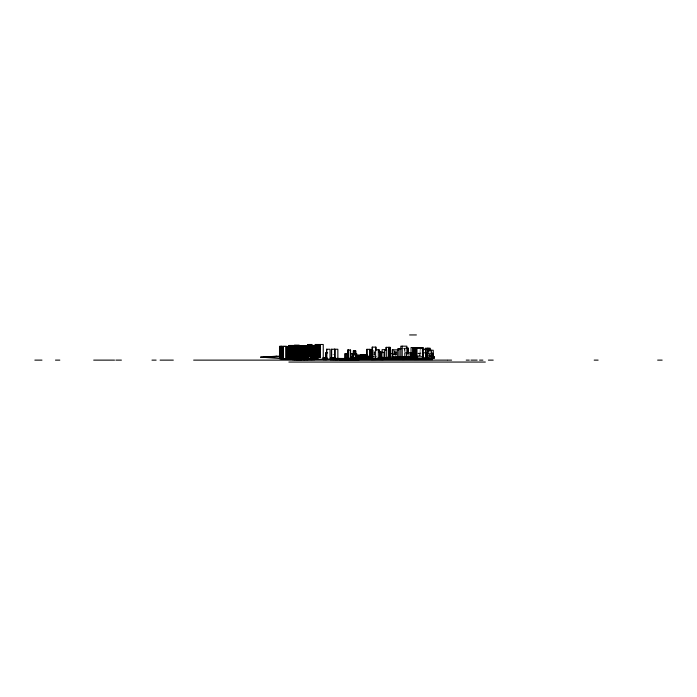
<?xml version="1.0" encoding="UTF-8"?>
<svg xmlns="http://www.w3.org/2000/svg" width="697" height="697" viewBox="0 0 697 697"><rect width="100%" height="100%" fill="white"/><g stroke="black" fill="none" stroke-linecap="round" stroke-linejoin="round"><path stroke-width="0.52" stroke-dasharray="3.48 2.61" d="M406.368 348.134L404.687 348.134L404.783 351.584M401.585 348.43L406.133 348.43M374.812 351.924L374.106 351.924L374.106 359.617M394.589 352.133L396.523 352.133M418.174 353.187L421.11 353.187M415.9 353.205L419.01 353.205L418.975 355.583M373.618 354.329L374.942 354.329M392.071 354.224L396.184 354.224M332.8 354.364L333.732 354.364M373.618 354.398L374.942 354.398M392.855 354.695L396.828 354.695M407.031 354.695L409.418 354.729M407.771 355.217L408.965 355.217M416.597 355.217L421.31 355.217M429.117 355.949L430.319 355.949M373.548 356.211L376.807 356.211M429.352 356.925L430.589 356.925M430.345 354.294L430.345 357.369M429.918 354.433L430.04 357.439M429.822 354.425L429.822 357.561M429.561 354.433L429.561 357.178M420.152 355.871L420.152 349.45L419.855 355.871M419.367 353.283L419.367 355.235M404.966 348.134L405.044 351.584M404.443 348.43L404.443 351.584M396.245 350.896L396.253 355.27M396.105 352.133L396.105 355.27L395.992 352.133M395.713 350.896L395.713 355.078M395.548 352.133L395.548 355.27M395.434 352.133L395.434 355.27M394.92 352.133L394.92 355.27M394.676 350.896L394.676 355.078M394.502 350.896L394.589 355.27M394.284 350.896L394.284 355.078M394.11 350.896L394.11 355.078M374.594 351.924L374.594 357.692M373.897 355.339L373.897 357.056M373.801 350.077L373.801 357.186"/><path stroke-width="1.05" d="M276.343 356.193L263.649 357.125L272.222 357.43M280.299 356.585L267.84 357.099L271.56 357.099M434.414 356.925L434.492 358.397L372.677 358.397L294.814 359.617L260.661 357.125L279.453 356.585M409.575 334.943L416.405 334.943M308.937 344.484L312.056 344.484M315.114 344.484L323.242 344.484L323.242 358.397M307.508 344.841L311.847 344.841M294.535 345.137L299.152 345.137M313.72 345.398L317.815 345.398L317.815 359.303L314.547 359.303M290.388 345.573L295.903 345.573L295.903 358.406M297.828 345.573L304.005 345.573M286.328 346.304L279.514 346.304L279.514 358.746L286.328 358.746M286.798 346.679L288.889 346.679M412.432 347.934L417.033 347.934M406.203 348.134L408.268 348.134L408.268 353.423M401.35 348.753L397.673 348.753L397.673 357.169M424.386 349.162L426.451 349.162M422.722 349.45L426.529 349.45M369.41 349.676L371.893 349.676L371.893 356.794M422.722 349.572L426.529 349.572M375.613 349.781L379.517 349.781L379.517 358.633M398.693 349.85L392.228 349.85L392.228 357.169L405.314 357.152M355.67 350.861L355.67 355.069L355.705 350.861L353.248 350.861L353.24 358.641M317.109 351.07L318.93 351.07M378.584 351.924L380.649 351.924L380.649 358.65M317.24 352.168L318.965 352.168M379.691 352.429L379.961 358.589M327.66 352.9L325.516 352.9L325.516 357.474M422.478 352.813L426.982 352.813L426.982 357.936L422.478 357.936L422.452 348.361L415.769 348.361L415.7 357.465M427.932 353.266L432.881 353.266L432.881 358.397M389.806 353.571L393.021 353.606M348.326 353.632L345.059 353.632L345.059 358.397L345.738 358.397M350.504 353.632L356.742 353.632L356.742 355.54M373.043 353.989L372.006 353.963L372.006 356.934M372.294 354.329L372.494 356.367M360.506 354.729L367.441 354.782M361.595 354.93L366.544 354.93M357.491 354.991L367.354 355.078L361.76 355.087M355.984 355.618L358.972 355.618L358.972 358.275M426.73 355.583L427.095 355.949L427.235 348.265M355.984 355.723L358.972 355.723M360.976 355.749L363.982 355.67M353.632 355.871L352.943 355.871L352.848 359.617M355.801 355.897L356.306 355.871M370.273 355.853L372.564 355.897M426.73 355.949L428.106 355.949M355.627 356.036L357.953 356.071M363.242 356.001L366.657 356.001L366.657 357.718M276.099 356.193L280.229 356.193M373 356.211L368.138 356.211L368.138 357.909M307.482 356.472L311.481 356.472M406.063 356.646L409.662 356.646L409.583 357.84M422.452 356.777L416.98 356.777L416.98 348.361M352.83 356.873L351.628 356.873L351.576 359.617M398.954 356.908L406.116 356.908M433.534 356.925L434.492 356.925M396.445 357.03L402.849 357.003L402.849 358.11M260.661 357.125L266.838 357.125M372.895 357.343L365.071 357.343L365.071 358.859M383.115 357.343L380.222 357.343L380.231 358.859M403.458 357.378L401.376 357.378L401.376 358.11M414.898 357.361L411.779 357.361L411.779 356.263L417.555 356.367L417.555 357.465L413.931 357.465L413.931 356.367M366.674 357.465L368.748 357.465M322.999 357.657L324.837 357.657M330.526 357.657L335.335 357.657L335.362 359.617M348.056 357.657L345.878 357.657L345.878 358.397L346.697 358.397L346.697 357.657M350.225 357.657L351.044 357.657L351.044 358.397M387.863 357.7L387.088 357.7L387.088 358.798M395.495 357.657L406.935 357.657L406.935 358.397M387.715 357.735L385.911 357.735L385.911 358.833M395.347 357.735L396.123 357.735M407.64 357.744L411.387 357.84L411.387 357.108L404.896 356.977L404.948 358.397M384.727 357.953L387.227 357.953M377.887 358.119L382.043 358.127M388.273 358.005L385.502 358.075L385.502 358.807M395.251 358.023L409.479 358.023M428.254 358.092L431.147 358.092M353.013 358.153L354.416 358.153M378.532 358.153L381.573 358.153M382.183 358.249L388.255 358.241L388.212 358.972M413.774 358.214L416.919 358.214M332.896 358.397L344.928 358.485M347.158 358.345L349.981 358.415M292.513 358.519L296.905 358.519M307.299 358.519L312.212 358.519M335.309 358.519L361.255 358.519M361.813 358.519L364.688 358.519M368.87 358.519L371.152 358.519M376.589 358.537L386.295 358.45M416.71 358.458L425.109 358.458M377.469 358.589L384.361 358.598M387.079 358.659L395.46 358.615M420.265 358.641L429.108 358.641M394.058 358.824L386.931 358.833L386.887 358.153M402.352 358.772L404.269 358.772L404.269 359.504L402.16 359.504M422.879 358.807L430.04 358.807M359.652 358.885L330.805 358.885L330.805 359.617L432.497 359.617L432.027 357.988M386.931 358.946L395.704 358.929L395.704 357.099L387.732 357.099L387.698 359.077M419.855 358.903L426.817 358.903M286.798 359.129L288.889 359.129M387.079 359.025L388.978 359.025L389.048 358.241M414.872 359.06L419.01 359.06M419.855 359.025L427.792 359.086M335.362 359.251L341.373 359.617M420.831 359.251L425.118 359.251M297.924 359.417L288.863 359.373L288.863 345.468L295.031 345.468L295.031 358.302M342.558 359.399L429.518 359.399M290.388 359.478L295.903 359.478M297.828 359.486L304.005 359.486M310.522 359.574L314.957 359.574L314.957 345.668L310.522 345.668L310.522 358.502M345.12 359.582L347.681 359.582M347.951 359.513L349.981 359.513M352.926 359.565L357.953 359.478M362.919 359.46L369.994 359.46M371.327 359.591L383.254 359.443M394.589 359.452L399.154 359.452M414.21 359.504L418.975 359.486M421.946 359.486L426.843 359.486M34.85 360.122L41.968 360.122M55.472 360.122L59.829 360.122M93.694 360.122L114.517 360.122M115.868 360.122L121.409 360.122M151.972 360.122L156.128 360.122M160.118 360.122L173.309 360.122M193.644 360.122L330.056 360.122M330.526 360.122L447.117 360.122M447.561 360.122L451.612 360.122M466.223 360.122L469.29 360.122M470.945 360.122L477.149 360.122M479.562 360.122L482.899 360.122M488.397 360.122L493.206 360.122M594.192 360.122L598.113 360.122M657.637 360.122L662.15 360.122M288.863 362.057L485.339 362.057M372.616 359.303L383.263 359.617M431.879 358.397L432.497 359.617M433.307 358.397L433.255 350.243L427.949 350.243L427.932 358.397M432.34 353.266L432.34 358.397M431.382 350.243L431.495 358.397M430.258 351.149L430.319 348.265L425.64 348.265L425.64 353.074M429.117 348.265L429.117 351.149M428.672 348.265L428.646 351.149M427.54 348.265L427.54 355.949M425.745 348.265L425.745 353.074M425.553 352.813L425.553 357.936M423.332 352.795L423.332 347.533L414.924 347.533L414.924 355.949L415.865 355.949L415.865 347.533M423.175 352.813L423.175 357.936M422.957 352.813L422.957 357.936M414.384 347.533L414.384 355.949M413.269 347.533L413.269 355.949M413.347 356.263L413.347 357.361M413.051 356.594L413.051 357.692M412.824 347.533L412.824 355.949L414.532 355.949L414.532 347.533L411.047 347.533L411.047 352.795M412.572 356.594L412.572 357.692M412.188 356.594L412.188 357.692M411.578 357.221L411.578 352.821L404.8 352.821L404.896 358.075M410.908 352.821L410.908 357.221M410.237 352.821L410.237 357.221M409.967 357.108L409.967 357.84M409.566 356.533L409.566 357.631M409.226 356.533L409.226 357.631M408.669 356.977L408.669 358.075M408.425 357.108L408.425 357.84M408.329 357.108L408.329 357.84M408.05 348.134L408.05 353.423M407.205 356.977L407.187 358.397M406.865 353.152L406.865 346.174L400.819 346.174L400.819 357.152M406.551 352.821L406.551 357.221M406.203 356.977L406.151 358.397M406.063 358.223L406.063 357.491L401.699 357.43L401.699 358.162M405.881 356.977L405.881 358.075M405.218 356.977L405.218 358.075M404.652 357.491L404.652 358.223M404.382 356.908L404.373 358.397M404.33 357.43L404.33 358.162M404.208 357.491L404.199 358.397M403.851 357.491L403.851 358.223M403.685 357.491L403.685 358.223M403.659 358.772L403.659 359.504M403.467 356.855L403.458 358.162M402.962 357.491L402.962 358.223M402.709 357.657L402.709 358.397M402.57 357.43L402.57 358.162M402.213 346.174L402.213 357.152M401.986 357.378L401.986 358.11M401.089 357.003L401.01 358.397M400.871 357.657L400.871 358.397M400.27 357.003L400.27 358.101M399.965 357.003L399.956 358.397M399.468 357.003L399.468 358.101M399.05 348.753L399.05 357.169M398.815 357.073L398.815 358.171M398.379 357.657L398.292 358.397M397.046 357.073L397.046 358.171M396.305 357.657L396.305 358.397M395.103 357.099L395.103 358.929M392.838 349.85L392.838 357.169M390.224 357.326L390.224 347.35L386.025 347.35L386.025 350.338M389.937 347.35L389.937 357.326M389.205 347.35L389.205 357.326M388.996 347.35L388.996 357.326M388.63 347.35L388.63 357.326M387.976 358.241L387.976 358.972M387.471 358.005L387.454 359.077M387.297 358.075L387.271 359.077M387.044 358.171L387.044 358.911M386.669 358.911L386.704 349.65L382.095 349.659L382.095 352.813M386.504 358.075L386.539 358.885M386.347 357.735L386.434 358.911M386.277 347.35L386.277 350.338M386.147 357.735L386.147 358.946M386.033 358.153L385.911 358.911M385.685 358.171L385.659 358.946M385.415 358.153L385.058 358.946M384.831 349.65L384.831 359.121M384.335 358.911L384.378 352.29L380.693 352.29L380.693 357.517M384.195 352.29L384.195 358.911M383.359 358.153L383.359 358.885M383.062 358.153L383.062 358.885M382.209 357.343L382.209 358.859M381.703 357.517L381.703 352.29L381.599 357.517M380.414 351.924L380.51 358.859M379.691 352.368L379.691 358.589M378.305 349.781L378.305 358.633M376.11 350.251L376.11 347.132L372.12 347.132L372.12 358.572M375.613 347.132L375.613 358.633M372.39 347.132L372.39 358.572M370.212 356.446L370.212 349.328L366.727 349.328L366.727 355.426M370.203 357.343L370.203 358.859M369.88 349.328L369.88 356.446M369.933 357.343L369.933 358.859M367.441 354.747L367.441 358.18M367.058 349.328L367.084 357.639M365.908 356.001L365.908 357.718M365.664 357.909L365.664 356.211L360.061 356.211L360.061 357.909M365.341 357.343L365.341 358.859M365.245 356.211L365.245 357.909M364.975 356.211L364.975 358.763M364.496 358.859L364.496 357.343L353.484 357.343L353.667 359.617M364.226 357.343L364.226 358.859M363.939 357.343L363.939 358.859M363.346 357.343L363.346 358.859M362.998 357.343L362.998 358.859M362.379 357.343L362.379 358.859M362.179 357.343L362.179 358.859M361.926 357.343L361.926 358.859M360.297 354.991L360.297 357.544M360.149 356.211L360.149 357.909M359.295 359.617L359.208 358.885L359.129 359.617M359.033 358.885L359.042 359.617M358.441 358.885L358.397 359.617M358.275 358.885L358.188 359.617M358.136 358.885L358.084 359.617M357.953 356.036L357.953 357.779M358.031 358.885L357.927 359.617M357.866 356.036L357.866 357.779M357.857 358.519L357.822 359.617M357.605 358.885L357.605 359.617M357.596 358.519L357.57 359.617M357.369 358.885L357.369 359.617M357.221 358.885L357.221 359.617M357.134 358.885L357.064 359.617M356.908 358.885L356.942 359.617M356.629 358.519L356.62 359.617M356.515 358.885L356.515 359.617M356.341 358.885L356.428 359.617M356.193 358.885L356.193 359.617M356.132 357.657L356.132 354.729L353.091 354.729L353.057 359.617M356.097 358.885L356.123 359.617M355.993 354.729L355.932 357.657M355.923 358.519L355.923 359.617M355.818 358.519L355.845 359.617M355.609 358.885L355.609 359.617M355.496 350.861L355.496 355.069M355.453 358.885L355.453 359.617M355.357 350.861L355.357 355.069M355.4 358.885L355.322 359.617M355.13 350.861L355.156 355.069M355.2 358.885L355.2 359.617M355.069 358.885L355.017 359.617M354.939 358.885L354.843 359.617M354.703 358.519L354.703 359.617M354.581 358.885L354.599 359.617M354.485 358.519L354.477 359.617M354.398 358.885L354.294 359.617M354.041 358.885L354.032 359.617M353.841 359.617L353.876 358.519L353.771 359.617M353.806 350.861L353.806 355.069M353.44 354.729L353.518 359.617M353.362 358.885L353.266 359.617M353.1 358.519L353.144 359.617M352.682 358.885L352.656 359.617M352.543 358.519L352.534 359.617M352.464 358.885L352.386 359.617M352.203 358.519L352.116 359.617M352.002 353.632L352.002 357.439M351.95 358.885L351.95 359.617M351.811 358.519L351.846 359.617M351.776 358.885L351.776 359.617M351.436 358.885L351.41 359.617M351.21 358.885L351.227 359.617M351.175 358.519L351.157 359.617M350.992 358.885L350.992 359.617M350.879 358.885L350.818 359.617L350.757 358.885M350.591 358.432L350.591 350.016L347.681 350.016L347.681 358.432M350.295 350.016L350.295 358.432M350.277 358.885L350.277 359.617M349.964 358.519L349.929 359.617L349.885 358.885M349.511 358.885L349.554 359.617M349.293 358.885L349.302 359.617M349.101 358.519L349.171 359.617M348.988 358.885L348.988 359.617M348.605 358.885L348.727 359.617M348.509 350.016L348.509 358.432M348.456 358.885L348.578 359.617M348.352 358.885L348.352 359.617M348.23 350.016L348.23 358.432M348.282 358.885L348.169 359.617M348.117 358.519L348.038 359.617M347.942 350.016L347.942 358.432M347.934 358.885L347.942 359.617M347.812 358.519L347.803 359.617M347.637 358.885L347.637 359.617M347.446 358.885L347.55 359.617M347.385 358.519L347.306 359.617M347.141 358.885L347.184 359.617M347.036 358.885L347.036 359.617M346.958 358.519L346.932 359.617M346.81 358.519L346.801 359.617M346.653 358.885L346.653 359.617M346.426 353.632L346.426 357.439M346.461 358.885L346.426 359.617M346.365 358.885L346.304 359.617M346.261 358.885L346.243 359.617M346.052 358.885L345.982 359.617L345.982 358.885M345.79 358.885L345.764 359.617M345.66 358.885L345.564 359.617M345.485 358.885L345.485 359.617M345.381 358.519L345.355 359.617M345.128 353.632L345.128 358.397M345.05 358.885L345.05 359.617M344.858 358.885L344.928 359.617M344.797 358.519L344.754 359.617M344.545 358.519L344.545 359.617M344.24 358.519L344.266 359.617M344.222 358.885L344.161 359.617M344.03 358.519L344.083 359.617M343.891 358.885L343.891 359.617M343.726 358.519L343.787 359.617M343.595 358.885L343.577 359.617M343.36 358.519L343.342 359.617M343.09 358.519L343.09 359.617M342.68 358.519L342.663 359.617M342.549 358.519L342.549 359.617M342.366 358.885L342.366 359.617M342.34 358.885L342.34 359.617M342.14 358.519L342.14 359.617M342.053 358.519L342.044 359.617M341.887 358.885L341.887 359.617M341.608 358.885L341.608 359.617M341.295 358.885L341.295 359.617M341.103 358.519L341.103 359.617M340.972 358.885L340.972 359.617M340.528 358.519L340.528 359.617M340.371 358.885L340.371 359.617M340.101 358.885L340.092 359.617M339.962 358.885L339.927 359.617M339.831 358.885L339.805 359.617M339.622 358.885L339.622 359.617M339.334 358.885L339.334 359.617M339.021 358.885L339.073 359.617M338.594 358.885L338.655 359.617M338.219 358.519L338.237 359.617M337.879 358.397L337.853 349.241L331.458 349.241L331.458 358.397M337.644 358.885L337.644 359.617M337.522 358.519L337.522 359.617M337.174 358.885L337.174 359.617M337.034 358.885L337.026 359.617M336.939 358.885L336.939 359.617M336.817 358.885L336.79 359.617M336.555 358.885L336.599 359.617M336.154 358.885L336.12 359.617M335.919 358.885L335.919 359.617M335.545 358.885L335.527 359.617M335.179 358.885L335.179 359.617M335.004 358.885L334.961 359.617M334.882 349.241L334.882 358.397M334.848 358.885L334.848 359.617M334.787 349.241L334.787 358.397M334.577 349.241L334.577 358.397M334.604 358.885L334.604 359.617M334.36 357.657L334.36 358.397M334.037 357.657L334.037 358.397M333.872 358.885L333.872 359.617M333.715 358.885L333.732 359.617M333.558 357.657L333.558 358.397M333.506 358.885L333.506 359.617M333.358 357.657L333.358 358.397M333.053 358.885L332.992 359.617M332.896 358.885L332.791 359.617M332.086 358.885L332.086 359.617M331.911 358.885L331.903 359.617M331.65 349.241L331.65 358.397M331.476 358.885L331.476 359.617M330.056 358.397L330.056 349.241L326.571 349.241L326.571 358.397M326.754 349.241L326.754 358.397M326.344 352.9L326.344 357.474M325.865 352.9L325.865 357.474M325.83 358.153L325.83 359.617M320.472 344.484L320.472 357.326M319.906 344.484L319.906 357.326M319.679 344.484L319.679 357.326M318.616 344.484L318.616 357.326M318.372 344.484L318.372 351.976M317.579 345.398L317.658 359.303M317.318 345.398L317.318 359.303M317.187 345.398L317.187 359.303M316.908 345.398L316.908 359.303M316.778 345.398L316.778 359.303M316.56 345.398L316.525 359.303M316.299 345.398L316.299 359.303M315.985 345.398L315.976 359.303M315.802 345.398L315.802 359.303M315.697 345.398L315.697 359.303M315.619 345.398L315.619 359.303M315.332 345.398L315.332 359.303M315.14 345.398L315.14 359.303M314.791 345.668L314.791 359.574M314.722 345.668L314.722 359.574M314.46 345.668L314.33 359.574M314.051 345.668L314.051 359.574M313.92 345.668L313.92 359.574M313.667 345.668L313.702 359.574M313.441 345.668L313.441 359.574M313.031 345.668L313.11 359.574M312.944 359.574L312.936 345.668L312.761 359.574M312.474 345.668L312.474 359.574M312.273 345.668L312.212 359.617L292.513 359.617L292.522 345.468M311.881 345.668L311.881 358.502M311.69 345.668L311.698 358.502M311.498 345.668L311.498 358.502M311.324 345.668L311.324 358.502M311.123 345.668L311.019 358.502M310.723 345.668L310.723 358.502L310.627 344.841M310.365 344.841L310.365 356.603M310.008 344.841L309.982 356.603L309.912 344.841M309.712 344.841L309.817 356.603M309.451 358.519L309.451 359.617M308.98 356.472L308.98 359.033M308.762 344.841L308.684 356.603L308.64 344.841M308.405 344.841L308.405 356.603M308.231 344.841L308.231 356.603M308.196 359.617L308.196 345.703L302.681 345.703L302.681 359.617M308.03 344.841L308.039 359.617M307.856 345.703L307.856 359.617M307.734 344.841L307.734 356.603M307.569 345.703L307.595 359.617M307.412 345.703L307.412 359.617M307.072 345.703L307.116 359.617M306.837 345.703L306.837 359.617M306.567 345.703L306.567 359.617M306.288 345.703L306.279 359.617M306.035 345.703L305.983 359.617M305.73 345.703L305.73 359.617M305.364 345.703L305.364 359.617M305.138 345.703L305.12 359.617M304.641 359.617L304.641 345.703L304.45 359.617M304.441 345.703L304.38 359.617M304.214 345.703L304.214 359.617M304.092 345.703L304.092 359.617M303.77 345.703L303.822 359.617M302.995 345.703L302.995 359.617M302.184 345.573L302.184 358.415M302.123 345.573L302.123 358.415M301.897 345.573L301.897 358.415M301.731 359.617L301.731 345.703L296.216 345.703L296.216 359.617M301.653 345.573L301.583 359.617M301.487 345.573L301.487 359.617M300.947 345.703L300.947 359.617M300.616 345.703L300.616 359.617M300.372 345.703L300.372 359.617M300.111 345.703L300.111 359.617M299.823 345.703L299.815 359.617M299.527 345.703L299.579 359.617M299.274 345.703L299.274 359.617M298.9 345.703L298.9 359.617M298.664 345.703L298.673 359.617M298.098 345.703L298.177 359.617M297.924 345.703L297.994 359.617M297.628 345.703L297.758 359.617M297.366 345.703L297.366 359.617L297.192 345.703M297 345.703L296.913 359.617M296.53 359.617L296.486 345.703L296.452 359.617M295.755 345.573L295.755 358.406M295.659 345.573L295.659 358.406M295.345 345.573L295.301 358.406M295.275 345.573L295.275 358.406M294.857 345.468L294.787 358.406M294.613 345.468L294.613 358.302M294.692 358.519L294.692 359.617M294.543 345.573L294.543 358.406M294.343 345.468L294.343 358.302M294.195 345.468L294.195 358.302M293.846 345.468L293.733 358.302L293.707 345.468M293.463 345.468L293.463 358.302M293.21 345.468L293.149 358.302M292.932 345.468L292.932 358.302M292.723 358.519L292.723 359.617M292.688 345.468L292.688 359.373M292.026 345.468L292.026 359.373M291.79 345.468L291.79 359.373M291.529 345.468L291.529 359.373M291.268 345.468L291.268 359.373M291.024 345.468L291.024 359.373M290.928 345.468L290.928 359.373M290.701 345.468L290.701 359.373M290.449 345.468L290.449 359.373M290.274 359.373L290.274 345.468L290.152 359.373M290.03 345.468L290.03 359.373M289.813 345.468L289.813 359.373M289.516 345.468L289.516 359.373M289.281 345.468L289.281 359.373M289.107 345.468L289.107 359.373M287.512 346.679L287.512 359.129M286.667 346.453L286.667 358.903M285.7 346.453L285.7 358.903M283.304 346.453L283.304 358.903M281.449 346.304L281.449 358.746M281.222 346.304L281.222 358.746M280.717 346.304L280.717 358.746M287.26 346.453L282.694 346.453L282.694 358.903L287.26 358.903L287.26 346.453M410.542 356.533L408.25 356.533L408.25 357.631L410.542 357.631L410.542 356.533M413.565 356.594L410.733 356.594L410.733 357.692L413.565 357.692L413.513 356.594M327.146 358.153L323.164 358.153L323.164 359.617L327.146 359.617L327.146 358.153M358.781 359.617L358.781 358.885L358.755 359.617M350.495 359.617L350.495 358.885L350.478 359.617M303.456 359.617L303.456 345.703L303.369 359.617M301.13 359.617L301.13 345.703L301.104 359.617"/></g></svg>
